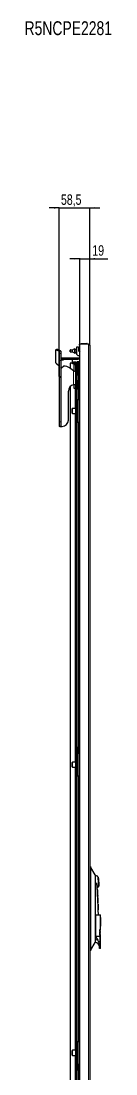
# Model space of a CAD drawing. Header units: millimetres. Extents: x -1085 to 3058, y -2404 to 1219.
# Drawn here: x 766 to 929, y -790 to 1219 of the extents above; entities that cross this region are included whole.
import ezdxf

# ---------------------------------------------------------------- set-up
doc = ezdxf.new("R2010")
doc.units = ezdxf.units.MM
doc.layers.add('FORMAT', color=7, linetype='Continuous')
doc.styles.add('SLDTEXTSTYLE0', font='TXT', dxfattribs={"width": 0.75})
doc.dimstyles.new('SLDDIMSTYLE1', dxfattribs={"dimtxt": 20, "dimasz": 10, "dimexe": 0, "dimexo": 0.0625, "dimgap": 5, "dimtad": 2, "dimdec": 1, "dimrnd": 1e-09, "dimzin": 12, "dimdsep": 46, "dimtxsty": 'SLDTEXTSTYLE0', "dimsah": 1, "dimcen": 0.09, "dimadec": 0, "dimazin": 3, "dimtfac": 1, "dimtmove": 0, "dimatfit": 0, "dimfxl": 0, "dimfrac": 2, "dimtolj": 1, "dimtzin": 12, "dimarcsym": 0})

# ---------------------------------------------------------------- blocks, each defined once
blk = doc.blocks.new('_D_4')
at = {"layer": 'FORMAT'}
for p, q in [((829.7, 862.7), (810.4, 862.7)), ((829.7, 540.7), (829.7, 863.7)), ((829.7, 862.7), (888.2, 862.7)), ((888.2, 600.1), (888.2, 863.7)), ((888.2, 862.7), (907.4, 862.7))]:
    blk.add_line(p, q, dxfattribs=at)
for points in [[(829.7, 862.7), (819.7, 864.2), (819.7, 861.1)], [(888.2, 862.7), (898.2, 861.1), (898.2, 864.2)]]:
    blk.add_solid(points, dxfattribs=at)
at = {"layer": 'FORMAT', "insert": (833.1, 888.5), "char_height": 20, "attachment_point": 1, "style": 'SLDTEXTSTYLE0'}
blk.add_mtext('58,5', dxfattribs=at)
blk = doc.blocks.new('_D_5')
at = {"layer": 'FORMAT'}
for p, q in [((869.2, 765.7), (849.9, 765.7)), ((869.2, 602.7), (869.2, 766.7)), ((869.2, 765.7), (888.2, 765.7)), ((888.2, 600.1), (888.2, 766.7)), ((888.2, 765.7), (922.5, 765.7))]:
    blk.add_line(p, q, dxfattribs=at)
for points in [[(869.2, 765.7), (859.2, 767.2), (859.2, 764.1)], [(888.2, 765.7), (898.2, 764.1), (898.2, 767.2)]]:
    blk.add_solid(points, dxfattribs=at)
at = {"layer": 'FORMAT', "insert": (892.9, 791.5), "char_height": 20, "attachment_point": 1, "style": 'SLDTEXTSTYLE0'}
blk.add_mtext('19', dxfattribs=at)

msp = doc.modelspace()

# ---------------------------------------------------------------- linework, layer by layer
at = {"color": 7, "linetype": 'Continuous', "lineweight": 25}
for p, q in [((871.41, 603.43), (871.41, 602.68)), ((871.66, 603.68), (872.56, 603.68)), ((872.56, 603.68), (882.66, 603.68)), ((882.91, 602.68), (882.91, 603.43)), ((823.3, 567.12), (823.3, 591.6)), ((825.68, 593.2), (823.56, 592.14)), ((824, 592.11), (829.5, 589.36)), ((826.13, 593.17), (831.63, 590.42)), ((829.68, 589.15), (829.68, 585.14)), ((829.68, 585.14), (829.68, 571.63)), ((832.68, 589.15), (832.68, 585.14)), ((832.68, 585.14), (832.68, 571.63)), ((850.56, 588.21), (850.56, 591.23)), ((851.06, 591.73), (855.06, 591.73)), ((851.06, 587.71), (855.06, 587.71)), ((855.06, 591.73), (859.56, 594.22)), ((855.06, 587.71), (855.06, 591.73)), ((855.06, 587.71), (859.56, 585.22)), ((859.56, 591.66), (859.56, 594.22)), ((859.56, 593.22), (863.06, 593.22)), ((859.56, 591.72), (863.06, 591.72)), ((859.56, 587.78), (859.56, 591.66)), ((859.56, 585.22), (859.56, 587.78)), ((859.56, 587.72), (863.06, 587.72)), ((859.56, 586.22), (863.06, 586.22)), ((863.06, 583.18), (863.06, 597.68)), ((863.06, 597.68), (866.56, 597.68)), ((865.56, 580.68), (863.06, 583.18)), ((866.56, 597.68), (866.56, 589.96)), ((867.65, 588.51), (869.16, 588.08)), ((868.16, 600.68), (868.16, 602.68)), ((869.16, 602.68), (868.16, 602.68)), ((869.16, 600.68), (868.16, 600.68)), ((868.16, 600.68), (868.16, 590.04)), ((868.16, 590.04), (869.16, 588.71)), ((869.16, -1552.32), (869.16, 602.68)), ((885.56, 602.68), (869.16, 602.68)), ((888.16, 600.08), (888.16, -1549.72)), ((829.5, 560.84), (824.39, 564.89)), ((829.68, 571.63), (829.68, 540.73)), ((832.68, 571.63), (832.68, 540.73)), ((834.06, 575.18), (834.06, 576.88)), ((834.06, 576.88), (869.16, 576.88)), ((834.06, 573.68), (834.06, 575.18)), ((834.06, 575.18), (836.06, 575.18)), ((834.06, 571.88), (834.06, 573.68)), ((836.06, 573.68), (834.06, 573.68)), ((837.06, 571.88), (834.06, 571.88)), ((836.06, 575.18), (836.06, 573.68)), ((863.56, 575.18), (836.06, 575.18)), ((863.56, 573.68), (836.06, 573.68)), ((837.06, 573.68), (837.06, 571.88)), ((850.66, 566.68), (850.66, 556.37)), ((855.06, 566.68), (850.66, 566.68)), ((855.06, 564.88), (855.06, 573.68)), ((864.06, 564.88), (855.06, 564.88)), ((857.06, 566.88), (857.06, 568.88)), ((857.06, 568.88), (862.06, 568.88)), ((862.06, 566.88), (857.06, 566.88)), ((860.66, 563.53), (857.66, 563.53)), ((857.66, 563.53), (857.66, 562.99)), ((857.66, 562.99), (857.66, 551.71)), ((860.66, 564.88), (860.66, -1487.08)), ((862.06, 568.88), (862.06, 566.88)), ((863.56, 573.68), (863.56, 575.18)), ((863.56, 575.18), (865.56, 575.18)), ((865.56, 573.68), (863.56, 573.68)), ((866.91, 568.88), (864.06, 568.88)), ((864.06, 568.88), (864.06, 564.88)), ((864.66, 565.18), (864.16, 564.68)), ((864.16, 550.68), (864.16, 564.68)), ((866.16, 565.18), (864.66, 565.18)), ((864.66, 565.18), (864.66, 550.18)), ((869.16, 580.68), (865.56, 580.68)), ((865.56, 575.18), (865.56, 573.68)), ((865.96, 563.03), (866.16, 563.03)), ((865.96, 561.04), (865.96, 563.03)), ((866.16, 542.98), (866.16, 567.38)), ((866.46, 567.68), (869.16, 567.68)), ((869.16, 569.53), (866.91, 568.88)), ((834.27, 557.04), (832.98, 558.44)), ((838.22, 560.68), (834.27, 557.04)), ((857.06, 551.88), (849.31, 557.32)), ((860.37, 550.68), (860.66, 550.68)), ((864.16, 550.68), (864.66, 550.18)), ((864.66, 550.18), (865.96, 550.18)), ((865.94, 556.62), (865.96, 556.62)), ((866.16, 553.4), (865.94, 553.4)), ((865.96, 561.04), (866.16, 561.04)), ((865.96, 559.08), (865.96, 561.04)), ((865.96, 559.08), (866.16, 559.08)), ((865.96, 558.03), (866.16, 558.03)), ((865.96, 556.98), (865.96, 558.03)), ((865.96, 556.98), (866.16, 556.98)), ((865.96, 555.59), (865.96, 556.98)), ((865.96, 555.59), (866.16, 555.59)), ((865.96, 555.11), (865.96, 555.59)), ((865.96, 554.31), (865.96, 555.11)), ((865.96, 555.11), (866.16, 555.11)), ((865.96, 554.31), (866.16, 554.31)), ((865.96, 553.53), (865.96, 554.31)), ((865.96, 550.08), (866.16, 550.08)), ((865.96, 549.74), (865.96, 550.08)), ((865.96, 549.74), (866.16, 549.74)), ((865.96, 549.07), (865.96, 549.72)), ((865.96, 549.07), (866.16, 549.07)), ((865.96, 548.04), (866.16, 548.04)), ((865.96, 547.93), (865.96, 548.04)), ((865.96, 547.93), (866.16, 547.93)), ((865.96, 547.68), (865.96, 547.93)), ((865.96, 547.68), (866.16, 547.68)), ((865.96, 547.33), (865.96, 547.68)), ((865.96, 547.33), (866.16, 547.33)), ((866.16, 542.68), (866.16, 497.18)), ((866.16, 542.68), (866.46, 542.68)), ((867.11, 542.68), (866.46, 542.68)), ((867.11, 542.68), (868.16, 542.68)), ((868.16, 542.68), (869.16, 542.68)), ((829.68, 540.73), (829.68, 538.73)), ((829.68, 538.73), (829.68, 454.68)), ((832.68, 540.73), (832.68, 538.73)), ((832.68, 538.73), (832.68, 454.68)), ((860.66, 524.93), (857.66, 524.93)), ((857.66, 524.93), (857.66, 518.78)), ((864.66, 532.68), (864.16, 532.18)), ((864.16, 518.18), (864.16, 532.18)), ((866.16, 532.68), (864.66, 532.68)), ((864.66, 532.68), (864.66, 517.68)), ((847.27, 457.68), (847.27, 513.18)), ((850.66, 521.79), (850.66, -1471.43)), ((857.66, 518.78), (857.66, 518.64)), ((857.66, 518.64), (860.66, 518.64)), ((864.16, 518.18), (864.66, 517.68)), ((864.66, 517.68), (866.16, 517.68)), ((862.61, 494.68), (862.61, 496.68)), ((863.11, 497.18), (863.11, 453.18)), ((863.11, 497.18), (866.11, 497.18)), ((866.11, 497.18), (869.16, 497.18)), ((854.66, 474.14), (854.66, 479.58)), ((854.66, 470.78), (854.66, 474.14)), ((860.66, 480.18), (855.26, 480.18)), ((855.26, 470.18), (860.66, 470.18)), ((829.68, 454.68), (829.68, 445.71)), ((832.68, 445.71), (829.68, 445.71)), ((830.65, 445.68), (832.77, 445.68)), ((832.68, 454.68), (832.68, 445.71)), ((832.98, 445.68), (832.77, 445.68)), ((832.98, 445.68), (835.27, 445.68)), ((862.61, 453.68), (862.61, 455.68)), ((866.11, 453.18), (863.11, 453.18)), ((869.16, 453.18), (866.11, 453.18)), ((866.16, 453.18), (866.16, -177.82)), ((862.61, -180.32), (862.61, -178.32)), ((863.11, -177.82), (863.11, -221.82)), ((863.11, -177.82), (866.11, -177.82)), ((864.66, -167.32), (864.16, -167.82)), ((864.16, -177.82), (864.16, -167.82)), ((866.16, -167.32), (864.66, -167.32)), ((864.66, -167.32), (864.66, -177.82)), ((866.11, -177.82), (869.16, -177.82)), ((854.66, -200.86), (854.66, -195.42)), ((854.66, -204.22), (854.66, -200.86)), ((860.66, -194.82), (855.26, -194.82)), ((855.26, -204.82), (860.66, -204.82)), ((862.61, -221.32), (862.61, -219.32)), ((866.11, -221.82), (863.11, -221.82)), ((869.16, -221.82), (866.11, -221.82)), ((866.16, -221.82), (866.16, -727.82)), ((889.16, -394.32), (888.16, -394.32)), ((889.16, -399.82), (889.16, -549.82)), ((898.16, -410.32), (890.24, -396.23)), ((898.16, -410.32), (898.16, -415.79)), ((898.16, -415.79), (898.16, -423.32)), ((898.16, -423.32), (898.16, -526.32)), ((902.69, -442.99), (902.28, -433.8)), ((902.4, -437.02), (902.35, -436.64)), ((902.41, -437.02), (902.36, -436.64)), ((902.36, -436.64), (902.48, -439.8)), ((902.41, -437.31), (902.4, -437.02)), ((902.41, -437.02), (902.4, -437.02)), ((902.42, -437.31), (902.41, -437.02)), ((902.42, -437.31), (902.41, -437.31)), ((905.1, -431.38), (905.11, -431.19)), ((902.77, -445.08), (902.68, -442.99)), ((902.95, -448.99), (902.72, -445.19)), ((902.79, -446.89), (903.03, -450.88)), ((902.93, -448.59), (902.8, -445.49)), ((902.92, -448.59), (902.95, -448.99)), ((902.99, -450.25), (902.94, -448.99)), ((902.95, -448.99), (902.94, -448.99)), ((902.97, -450.88), (902.96, -450.88)), ((903.03, -450.88), (902.97, -450.88)), ((903.12, -453.1), (903.02, -450.88)), ((903.07, -453.1), (903.07, -453.09)), ((903.07, -453.1), (903.07, -453.1)), ((903.18, -454.36), (903.13, -453.1)), ((903.17, -454.37), (903.17, -454.36)), ((903.28, -456.82), (903.19, -454.68)), ((903.29, -456.82), (903.28, -456.82)), ((903.49, -461.37), (903.29, -456.79)), ((903.34, -458.84), (903.38, -459.81)), ((903.35, -458.84), (903.39, -459.81)), ((903.46, -461.37), (903.45, -461.37)), ((903.58, -463.74), (903.48, -461.37)), ((903.53, -463.74), (903.53, -463.74)), ((903.7, -466.2), (903.59, -463.73)), ((903.65, -465.44), (903.66, -465.44)), ((903.66, -465.44), (903.67, -465.44)), ((903.69, -465.97), (903.68, -465.82)), ((903.71, -466.37), (903.7, -466.09)), ((903.73, -467.67), (903.72, -467.67)), ((903.78, -468.13), (903.73, -466.89)), ((903.74, -467.67), (903.73, -467.67)), ((903.76, -468.46), (903.73, -467.67)), ((903.77, -468.46), (903.74, -467.67)), ((903.76, -468.46), (903.75, -468.46)), ((903.76, -467.64), (903.81, -468.74)), ((903.76, -468.46), (903.77, -468.46)), ((903.8, -468.45), (903.78, -468.13)), ((903.84, -469.35), (903.8, -468.55)), ((903.89, -470.58), (903.84, -469.35)), ((903.93, -471.39), (903.91, -471.11)), ((903.94, -471.64), (903.93, -471.5)), ((903.95, -472.11), (903.95, -472.11)), ((904.07, -474.7), (903.96, -472.03)), ((903.96, -472.11), (903.96, -472.11)), ((904.07, -476.17), (904.01, -474.72)), ((904.03, -474.71), (904.02, -474.71)), ((904.15, -476.82), (904.06, -474.7)), ((904.58, -486.32), (904.16, -476.82)), ((898.16, -486.32), (898.37, -486.32)), ((898.37, -486.32), (898.61, -486.32)), ((898.61, -486.32), (898.61, -526.82)), ((898.61, -486.32), (907.72, -486.32)), ((907.72, -486.32), (907.72, -514.32)), ((907.72, -486.32), (908.37, -486.32)), ((908.13, -491.32), (908.37, -491.32)), ((908.13, -491.32), (908.13, -501.08)), ((908.3, -501.08), (908.13, -501.08)), ((908.24, -493.27), (908.24, -499.13)), ((908.25, -493.27), (908.24, -493.27)), ((908.25, -499.13), (908.24, -499.13)), ((908.25, -493.27), (908.25, -499.13)), ((908.25, -493.27), (908.37, -493.27)), ((908.3, -499.13), (908.25, -499.13)), ((908.37, -494.25), (908.3, -494.25)), ((908.3, -494.25), (908.3, -499.13)), ((908.3, -501.08), (908.3, -504.01)), ((908.35, -496.2), (908.35, -499.13)), ((908.36, -496.2), (908.35, -496.2)), ((908.36, -499.13), (908.35, -499.13)), ((908.35, -501.08), (908.35, -502.05)), ((908.36, -501.08), (908.35, -501.08)), ((908.36, -502.05), (908.35, -502.05)), ((908.36, -493.27), (908.36, -491.32)), ((908.36, -496.2), (908.36, -494.25)), ((908.36, -496.2), (908.36, -499.13)), ((908.36, -496.2), (908.37, -496.2)), ((908.36, -501.08), (908.36, -499.13)), ((908.37, -499.13), (908.36, -499.13)), ((908.36, -501.08), (908.36, -502.05)), ((908.36, -501.08), (908.37, -501.08)), ((908.36, -504.01), (908.36, -502.05)), ((908.37, -502.05), (908.36, -502.05)), ((908.37, -491.32), (908.37, -486.32)), ((908.37, -494.25), (908.37, -493.27)), ((908.37, -499.13), (908.37, -496.2)), ((908.37, -502.05), (908.37, -501.08)), ((907.18, -514.42), (907.61, -514.42)), ((907.18, -515.82), (907.61, -515.82)), ((907.18, -517.22), (907.61, -517.22)), ((907.18, -518.62), (907.61, -518.62)), ((907.18, -520.02), (907.61, -520.02)), ((907.18, -521.42), (907.61, -521.42)), ((908.27, -514.42), (907.61, -514.42)), ((908.27, -515.82), (907.61, -515.82)), ((908.27, -517.22), (907.61, -517.22)), ((908.27, -518.62), (907.61, -518.62)), ((908.27, -520.02), (907.61, -520.02)), ((908.27, -521.42), (907.61, -521.42)), ((908.37, -515.72), (907.72, -515.72)), ((908.37, -517.12), (907.72, -517.12)), ((908.37, -518.52), (907.72, -518.52)), ((908.37, -519.92), (907.72, -519.92)), ((908.37, -521.32), (907.72, -521.32)), ((908.37, -515.72), (907.87, -514.42)), ((908.37, -517.12), (907.87, -515.82)), ((908.37, -518.52), (907.87, -517.22)), ((908.37, -519.92), (907.87, -518.62)), ((908.37, -521.32), (907.87, -520.02)), ((908.37, -522.72), (907.87, -521.42)), ((908.26, -504.88), (908.13, -504.88)), ((908.13, -504.88), (908.13, -507.85)), ((908.13, -507.85), (908.19, -507.85)), ((908.18, -505.38), (908.18, -506.17)), ((908.19, -505.38), (908.18, -505.38)), ((908.19, -506.17), (908.18, -506.17)), ((908.18, -506.67), (908.18, -507.85)), ((908.19, -506.67), (908.18, -506.67)), ((908.19, -505.38), (908.19, -506.17)), ((908.19, -505.38), (908.25, -505.38)), ((908.25, -506.17), (908.19, -506.17)), ((908.19, -506.67), (908.19, -507.85)), ((908.19, -506.67), (908.25, -506.67)), ((908.28, -507.85), (908.29, -507.85)), ((908.3, -506.41), (908.29, -506.41)), ((908.29, -507.85), (908.32, -507.85)), ((908.37, -504.01), (908.3, -504.01)), ((908.32, -505.72), (908.31, -505.72)), ((908.32, -507.06), (908.31, -507.06)), ((908.31, -507.42), (908.31, -507.43)), ((908.32, -507.42), (908.31, -507.42)), ((908.32, -507.43), (908.31, -507.43)), ((908.31, -507.76), (908.31, -507.85)), ((908.32, -507.76), (908.31, -507.76)), ((908.32, -507.42), (908.32, -507.43)), ((908.32, -507.76), (908.32, -507.85)), ((908.37, -504.88), (908.33, -507.85)), ((908.33, -507.85), (908.36, -507.85)), ((908.35, -507.85), (908.35, -507.24)), ((908.36, -507.24), (908.35, -507.24)), ((908.36, -506.75), (908.36, -505.48)), ((908.37, -505.48), (908.36, -505.48)), ((908.36, -507.24), (908.36, -506.42)), ((908.37, -506.75), (908.36, -506.75)), ((908.36, -507.24), (908.37, -507.24)), ((908.36, -507.85), (908.36, -507.24)), ((908.37, -504.88), (908.37, -504.01)), ((908.37, -505.51), (908.37, -504.88)), ((908.37, -504.88), (908.37, -504.88)), ((908.37, -506.75), (908.37, -505.48)), ((908.37, -505.48), (908.37, -506.75)), ((908.37, -506.75), (908.37, -506.75)), ((908.37, -514.32), (908.37, -507.24)), ((890.24, -553.4), (898.16, -539.32)), ((898.16, -526.32), (898.16, -527.32)), ((898.16, -526.82), (898.37, -526.82)), ((898.37, -527.32), (898.16, -527.32)), ((898.16, -533.85), (898.16, -539.32)), ((898.16, -539.32), (898.37, -539.32)), ((898.37, -526.82), (898.61, -526.82)), ((898.37, -527.32), (898.61, -527.32)), ((898.61, -526.82), (907.72, -526.82)), ((898.61, -527.32), (907.72, -527.32)), ((906.37, -527.32), (906.35, -526.82)), ((907.18, -522.82), (907.61, -522.82)), ((907.18, -524.22), (907.61, -524.22)), ((908.27, -522.82), (907.61, -522.82)), ((908.27, -524.22), (907.61, -524.22)), ((908.37, -522.72), (907.72, -522.72)), ((908.37, -524.12), (907.72, -524.12)), ((907.72, -525.52), (907.72, -526.82)), ((908.37, -525.52), (907.72, -525.52)), ((907.72, -526.82), (908.37, -526.82)), ((907.72, -547.32), (907.72, -527.32)), ((907.72, -527.32), (908.37, -527.32)), ((908.37, -524.12), (907.87, -522.82)), ((908.37, -525.52), (907.87, -524.22)), ((908.37, -526.82), (908.37, -525.52)), ((908.37, -550.32), (908.37, -527.32)), ((889.16, -555.32), (888.16, -555.32)), ((906.37, -547.32), (906.37, -544.23)), ((908.1, -550.32), (906.37, -550.32)), ((908.37, -550.32), (908.1, -550.32)), ((862.61, -730.32), (862.61, -728.32)), ((863.11, -727.82), (863.11, -771.82)), ((863.11, -727.82), (866.11, -727.82)), ((866.11, -727.82), (869.16, -727.82)), ((854.66, -750.86), (854.66, -745.42)), ((854.66, -754.22), (854.66, -750.86)), ((860.66, -744.82), (855.26, -744.82)), ((855.26, -754.82), (860.66, -754.82)), ((862.61, -771.32), (862.61, -769.32)), ((866.11, -771.82), (863.11, -771.82)), ((864.16, -774.82), (864.16, -771.82)), ((864.16, -781.82), (864.16, -774.82)), ((864.16, -781.82), (864.66, -782.32)), ((864.66, -771.82), (864.66, -774.82)), ((864.66, -774.82), (864.66, -782.32)), ((864.66, -782.32), (866.16, -782.32)), ((869.16, -771.82), (866.11, -771.82)), ((866.16, -771.82), (866.16, -1402.82))]:
    msp.add_line(p, q, dxfattribs=at)
at = {"color": 8, "linetype": 'Continuous', "lineweight": 18}
for p, q in [((872.35, 603.43), (871.41, 603.43)), ((882.91, 603.43), (872.35, 603.43)), ((826.13, 593.17), (824, 592.11)), ((829.5, 589.36), (831.63, 590.42)), ((829.5, 560.84), (829.5, 589.36)), ((829.68, 589.15), (832.68, 589.15)), ((832.68, 585.14), (829.68, 585.14)), ((851.06, 591.73), (851.06, 587.71)), ((885.56, -1552.32), (885.56, 602.68)), ((832.68, 571.63), (829.68, 571.63)), ((860.66, 562.99), (857.66, 562.99)), ((860.06, 564.88), (860.06, 563.53)), ((863.26, 564.88), (863.26, 497.18)), ((866.16, 567.38), (866.46, 567.38)), ((866.46, 567.68), (866.46, 567.38)), ((869.16, 567.38), (866.46, 567.38)), ((866.46, 567.38), (866.46, 542.98)), ((832.98, 445.68), (832.98, 558.44)), ((857.06, 525.04), (857.06, 551.88)), ((865.96, 551.81), (866.16, 551.81)), ((866.46, 542.98), (866.16, 542.98)), ((866.46, 542.98), (869.16, 542.98)), ((866.46, 542.98), (866.46, 542.68)), ((868.16, 542.68), (868.16, 497.18)), ((832.68, 540.73), (829.68, 540.73)), ((832.68, 538.73), (829.68, 538.73)), ((860.66, 518.78), (857.66, 518.78)), ((860.06, 518.64), (860.06, 480.18)), ((866.11, 497.18), (866.11, 453.18)), ((855.26, 480.18), (855.26, 474)), ((855.26, 474), (855.26, 470.18)), ((860.06, 470.18), (860.06, -194.82)), ((832.68, 454.68), (829.68, 454.68)), ((863.26, 453.18), (863.26, -177.82)), ((868.16, 453.18), (868.16, -177.82)), ((866.11, -177.82), (866.11, -221.82)), ((855.26, -194.82), (855.26, -201)), ((855.26, -201), (855.26, -204.82)), ((860.06, -204.82), (860.06, -744.82)), ((863.26, -221.82), (863.26, -727.82)), ((868.16, -221.82), (868.16, -727.82)), ((889.16, -399.82), (888.16, -399.82)), ((903.35, -458.84), (903.34, -458.84)), ((903.39, -459.81), (903.38, -459.81)), ((898.37, -486.32), (898.37, -526.82)), ((907.72, -514.32), (908.37, -514.32)), ((898.37, -533.85), (898.16, -533.85)), ((898.37, -539.32), (898.37, -533.85)), ((889.16, -549.82), (888.16, -549.82)), ((906.37, -547.32), (907.72, -547.32)), ((866.11, -727.82), (866.11, -771.82)), ((855.26, -744.82), (855.26, -751)), ((855.26, -751), (855.26, -754.82)), ((860.06, -754.82), (860.06, -1419.82)), ((863.26, -771.82), (863.26, -1402.82)), ((868.16, -771.82), (868.16, -1402.82))]:
    msp.add_line(p, q, dxfattribs=at)
at = {"color": 7, "linetype": 'Continuous', "lineweight": 25, "flags": 128}
for points in [[(823.3, 591.6), (823.31, 591.76), (823.35, 591.91), (823.42, 592.02), (823.5, 592.11), (823.61, 592.16), (823.73, 592.18), (823.87, 592.17), (824, 592.11)], [(902.72, -445.19), (902.76, -446.14), (902.79, -446.89)], [(902.97, -450.88), (903.02, -452.12), (903.07, -453.1)], [(903.35, -459.5), (903.45, -461.87), (903.53, -463.74)], [(903.38, -459.81), (903.42, -460.69), (903.45, -461.37)], [(903.39, -459.81), (903.43, -460.69), (903.46, -461.37)], [(903.73, -468.32), (903.92, -472.72), (904.07, -476.17)], [(904.02, -474.71), (903.87, -471.21), (903.75, -468.46)], [(904.03, -474.71), (903.88, -471.21), (903.76, -468.46)], [(908.28, -507.15), (908.28, -507.33), (908.28, -507.47)], [(908.31, -507.42), (908.31, -507.21), (908.31, -507.06)], [(908.32, -507.42), (908.32, -507.21), (908.32, -507.06)]]:
    msp.add_lwpolyline(points, dxfattribs=at)
at = {"color": 7, "linetype": 'Continuous', "lineweight": 25}
for centre, radius, start, end in [((871.66, 603.43), 0.25, 90, 180), ((882.66, 603.43), 0.25, 0, 90), ((825.87, 592.75), 0.489, 59.11421, 113.61803), ((829.42, 589.11), 0.266, 8.41625, 70.8623), ((831.1, 588.92), 1.59, 8.41625, 70.8623), ((851.06, 591.23), 0.5, 90, 180), ((851.06, 588.21), 0.5, 180, 270), ((868.06, 589.96), 1.5, 180, 254), ((826.31, 567.2), 3.01, 181.68734, 230.32891), ((866.46, 567.38), 0.3, 90, 180), ((838.22, 540.68), 20, 56.30993, 90), ((866.46, 542.98), 0.3, 180, 270), ((858.85, 513.6), 11.58, 98.85875, 182.06888), ((863.11, 496.68), 0.5, 90, 180), ((863.11, 494.68), 0.5, 180, 270), ((855.26, 479.58), 0.6, 90, 180), ((855.26, 470.78), 0.6, 180, 270), ((835.27, 457.68), 12, 270, 0), ((863.11, 455.68), 0.5, 90, 180), ((863.11, 453.68), 0.5, 180, 270), ((863.11, -178.32), 0.5, 90, 180), ((863.11, -180.32), 0.5, 180, 270), ((855.26, -195.42), 0.6, 90, 180), ((855.26, -204.22), 0.6, 180, 270), ((863.11, -219.32), 0.5, 90, 180), ((863.11, -221.32), 0.5, 180, 270), ((898.16, -423.32), 11.4, 66.37549, 90), ((898.16, -423.32), 11.4, 291.36213, 301.71629), ((908.27, -514.32), 0.1, 270, 0), ((908.27, -515.72), 0.1, 270, 0), ((908.27, -517.12), 0.1, 270, 0), ((908.27, -518.52), 0.1, 270, 0), ((908.27, -519.92), 0.1, 270, 0), ((908.27, -521.32), 0.1, 270, 0), ((898.37, -547.32), 8, 0, 90), ((908.27, -522.72), 0.1, 270, 0), ((908.27, -524.12), 0.1, 270, 0), ((863.11, -728.32), 0.5, 90, 180), ((863.11, -730.32), 0.5, 180, 270), ((855.26, -745.42), 0.6, 90, 180), ((855.26, -754.22), 0.6, 180, 270), ((863.11, -769.32), 0.5, 90, 180), ((863.11, -771.32), 0.5, 180, 270)]:
    msp.add_arc(centre, radius, start, end, dxfattribs=at)
at = {"color": 8, "linetype": 'Continuous', "lineweight": 18}
msp.add_arc((898.52, -545.91), 12.07, 66.28954, 90.71323, dxfattribs=at)
at = {"color": 7, "linetype": 'Continuous', "lineweight": 25}
for points in [[(885.56, 602.68), (885.9, 602.47), (886.59, 602.03), (887.45, 601.38), (888.05, 600.73), (888.12, 600.3), (888.16, 600.08)], [(829.5, 560.84), (829.53, 560.82), (829.58, 560.77), (829.64, 560.69), (829.67, 560.61), (829.68, 560.56), (829.68, 560.53)], [(832.68, 559.97), (832.7, 559.72), (832.74, 559.21), (832.9, 558.7), (832.98, 558.44)], [(857.06, 551.88), (857.41, 551.78), (858.11, 551.58), (859.06, 551.28), (859.87, 550.98), (860.2, 550.78), (860.37, 550.68)], [(860.37, 525.18), (860.2, 525.17), (859.87, 525.15), (859.07, 525.11), (858.11, 525.08), (857.41, 525.05), (857.06, 525.04)], [(860.66, 524.93), (860.65, 524.97), (860.63, 525.06), (860.45, 525.14), (860.37, 525.18)], [(830.65, 445.68), (830.5, 445.68), (830.21, 445.69), (829.91, 445.69), (829.72, 445.7), (829.69, 445.71), (829.68, 445.71)], [(832.77, 445.68), (832.75, 445.68), (832.73, 445.69), (832.7, 445.69), (832.68, 445.7), (832.68, 445.71), (832.68, 445.71)]]:
    msp.add_open_spline(points, degree=3, dxfattribs=at)
for points, knots in [([(860.81, 566.88), (860.82, 566.9), (860.88, 567), (861.32, 567.17), (861.76, 567.32), (862.06, 567.4), (862.06, 567.4)], [0, 0, 0, 0, 0.104541, 0.5464058, 0.98825, 1, 1, 1, 1]), ([(865.96, 558.21), (865.96, 558.25), (865.96, 558.53), (865.96, 558.82), (865.96, 559.08)], [0, 0, 0, 0, 0.13949841, 1, 1, 1, 1]), ([(865.96, 551.81), (865.96, 552.14), (865.96, 552.74), (865.96, 553.31), (865.96, 553.34), (865.96, 553.36)], [0, 0, 0, 0, 0.4156784, 0.7762775, 1, 1, 1, 1]), ([(865.96, 550.08), (865.96, 550.42), (865.96, 551.05), (865.96, 551.57), (865.96, 551.81)], [0, 0, 0, 0, 0.5367999, 1, 1, 1, 1]), ([(865.96, 548.04), (865.96, 548.19), (865.96, 548.45), (865.96, 548.88), (865.96, 549.07)], [0, 0, 0, 0, 0.5476433, 1, 1, 1, 1]), ([(889.16, -394.32), (889.16, -394.38), (889.16, -394.5), (889.16, -395.45), (889.16, -396.84), (889.16, -398.39), (889.16, -399.41), (889.16, -399.82)], [0, 0, 0, 0, 0.2146939, 0.4293877, 0.6440816, 0.8587754, 1, 1, 1, 1]), ([(890.24, -396.24), (890.05, -395.93), (889.69, -395.35), (889.34, -394.65), (889.17, -394.31)], [0, 0, 0, 0, 0.5253232, 1, 1, 1, 1]), ([(903.79, -414.08), (903.77, -414.02), (903.71, -413.84), (903.53, -413.53), (903.23, -413.16), (902.91, -412.99), (902.74, -412.89)], [0, 0, 0, 0, 0.1241525, 0.3416426, 0.6499736, 1, 1, 1, 1]), ([(903.87, -414.42), (903.86, -414.39), (903.85, -414.3), (903.94, -414.81), (904.14, -416), (904.48, -418.22), (904.8, -420.98), (905.03, -423.93), (905.14, -426.71), (905.16, -429.03), (905.13, -430.66), (905.11, -431.32), (905.1, -431.37), (905.1, -431.38)], [0, 0, 0, 0, 0.0304029, 0.0987685, 0.2060227, 0.3169243, 0.4297958, 0.5422701, 0.6521441, 0.7582201, 0.8609093, 0.9621672, 1, 1, 1, 1]), ([(902.26, -433.8), (902.27, -433.81), (902.27, -433.83), (902.02, -432.47), (901.7, -430.28), (901.41, -428.21), (901.35, -426.98), (901.1, -426.61), (901.03, -426.56), (900.97, -426.53), (900.84, -426.55), (900.4, -426.62), (899.47, -426.65), (898.66, -426.44), (898.18, -426.32)], [0, 0, 0, 0, 0.1420884, 0.3674634, 0.5915606, 0.7394261, 0.8133096, 0.8201913, 0.8256124, 0.8293026, 0.8330422, 0.8487573, 0.9118768, 1, 1, 1, 1]), ([(902.51, -439.74), (902.49, -439.3), (902.45, -438.43), (902.43, -437.68), (902.42, -437.31)], [0, 0, 0, 0, 0.5009634, 1, 1, 1, 1]), ([(902.48, -439.8), (902.51, -440.39), (902.56, -441.57), (902.66, -443.28), (902.74, -444.59), (902.78, -445.24), (902.79, -445.47), (902.79, -445.5), (902.8, -445.51)], [0, 0, 0, 0, 0.2502823, 0.4993933, 0.7487907, 0.8746994, 0.9372862, 1, 1, 1, 1]), ([(902.69, -443), (902.69, -442.98), (902.68, -442.95), (902.67, -442.69), (902.64, -442.34), (902.61, -441.75), (902.56, -440.87), (902.53, -440.12), (902.51, -439.74)], [0, 0, 0, 0, 0.1244159, 0.2483566, 0.3739824, 0.5001693, 0.7493996, 1, 1, 1, 1]), ([(904.16, -432.99), (904.24, -432.94), (904.46, -432.82), (904.72, -432.52), (904.92, -432.18), (905.03, -431.9), (905.06, -431.74), (905.07, -431.68)], [0, 0, 0, 0, 0.1747014, 0.4583415, 0.6963811, 0.8885007, 1, 1, 1, 1]), ([(903.18, -454.37), (903.18, -454.35), (903.18, -454.3), (903.19, -454.61), (903.2, -455.19), (903.21, -455.71), (903.21, -455.97)], [0, 0, 0, 0, 0.1585338, 0.4384947, 0.7178625, 1, 1, 1, 1]), ([(903.21, -455.97), (903.22, -456.24), (903.24, -456.79), (903.28, -457.99), (903.32, -458.9), (903.35, -459.5)], [0, 0, 0, 0, 0.249362, 0.4996719, 1, 1, 1, 1]), ([(903.28, -456.82), (903.28, -456.83), (903.28, -456.84), (903.28, -457.02), (903.28, -457.27), (903.29, -457.62), (903.31, -458.15), (903.33, -458.56), (903.34, -458.84)], [0, 0, 0, 0, 0.2494324, 0.37514, 0.4993561, 0.6234585, 0.749245, 1, 1, 1, 1]), ([(903.29, -456.82), (903.29, -456.83), (903.29, -456.84), (903.29, -457.02), (903.29, -457.27), (903.3, -457.62), (903.32, -458.15), (903.34, -458.56), (903.35, -458.84)], [0, 0, 0, 0, 0.2494324, 0.37514, 0.4993561, 0.6234585, 0.749245, 1, 1, 1, 1]), ([(903.68, -465.82), (903.69, -465.88), (903.69, -466.01), (903.7, -466.42), (903.72, -467.05), (903.76, -467.88), (903.78, -468.45), (903.79, -468.74)], [0, 0, 0, 0, 0.1246003, 0.24897653, 0.50040541, 0.74933291, 1, 1, 1, 1]), ([(903.8, -468.74), (903.78, -468.22), (903.75, -467.44), (903.71, -466.48), (903.7, -466.14), (903.69, -465.97)], [0, 0, 0, 0, 0.4989654, 0.749922, 1, 1, 1, 1]), ([(903.81, -468.74), (903.79, -468.32), (903.77, -467.68), (903.73, -466.89), (903.72, -466.54), (903.71, -466.37)], [0, 0, 0, 0, 0.5014603, 0.750257, 1, 1, 1, 1]), ([(903.73, -467.67), (903.72, -467.68), (903.72, -467.7), (903.72, -467.85), (903.72, -468.03), (903.73, -468.19), (903.73, -468.28), (903.73, -468.32)], [0, 0, 0, 0, 0.2494454, 0.4989987, 0.7485105, 0.8738593, 1, 1, 1, 1]), ([(903.79, -468.74), (903.81, -469.02), (903.83, -469.58), (903.87, -470.4), (903.9, -471.02), (903.93, -471.44), (903.93, -471.57), (903.94, -471.64)], [0, 0, 0, 0, 0.2487307, 0.4973773, 0.750528, 0.8752331, 1, 1, 1, 1]), ([(903.93, -471.5), (903.92, -471.33), (903.91, -470.98), (903.86, -470.03), (903.83, -469.25), (903.8, -468.74)], [0, 0, 0, 0, 0.2495753, 0.5008418, 1, 1, 1, 1]), ([(903.81, -468.74), (903.83, -469.12), (903.85, -469.59), (903.87, -470.02), (903.87, -470.1)], [0, 0, 0, 0, 0.80278627, 1, 1, 1, 1]), ([(903.91, -471.11), (903.91, -470.94), (903.89, -470.59), (903.86, -469.79), (903.83, -469.16), (903.81, -468.74)], [0, 0, 0, 0, 0.2508953, 0.500775, 1, 1, 1, 1]), ([(903.94, -471.67), (903.94, -471.74), (903.95, -471.93), (903.96, -472.03), (903.96, -472.11)], [0, 0, 0, 0, 0.33497063, 1, 1, 1, 1]), ([(904.07, -476.17), (904.08, -476.21), (904.08, -476.3), (904.09, -476.46), (904.1, -476.64), (904.12, -476.79), (904.12, -476.81), (904.13, -476.82)], [0, 0, 0, 0, 0.1253881, 0.2505914, 0.5001924, 0.7498055, 1, 1, 1, 1]), ([(907.72, -515.72), (907.63, -515.5), (907.49, -515.18), (907.31, -514.74), (907.22, -514.53), (907.18, -514.42)], [0, 0, 0, 0, 0.49999327, 0.74999583, 1, 1, 1, 1]), ([(907.72, -517.12), (907.63, -516.9), (907.49, -516.58), (907.31, -516.14), (907.22, -515.93), (907.18, -515.82)], [0, 0, 0, 0, 0.4999933, 0.7499958, 1, 1, 1, 1]), ([(907.72, -518.52), (907.63, -518.3), (907.49, -517.98), (907.31, -517.54), (907.22, -517.33), (907.18, -517.22)], [0, 0, 0, 0, 0.4999933, 0.7499958, 1, 1, 1, 1]), ([(907.72, -519.92), (907.63, -519.7), (907.49, -519.38), (907.31, -518.94), (907.22, -518.73), (907.18, -518.62)], [0, 0, 0, 0, 0.4999933, 0.7499958, 1, 1, 1, 1]), ([(907.72, -521.32), (907.63, -521.1), (907.49, -520.78), (907.31, -520.34), (907.22, -520.13), (907.18, -520.02)], [0, 0, 0, 0, 0.4999933, 0.7499958, 1, 1, 1, 1]), ([(907.72, -522.72), (907.63, -522.5), (907.49, -522.18), (907.31, -521.74), (907.22, -521.53), (907.18, -521.42)], [0, 0, 0, 0, 0.4999933, 0.7499958, 1, 1, 1, 1]), ([(907.61, -514.42), (907.62, -514.42), (907.65, -514.41), (907.69, -514.39), (907.71, -514.36), (907.72, -514.33), (907.72, -514.32), (907.72, -514.32)], [0, 0, 0, 0, 0.2956914, 0.5686867, 0.7598531, 0.9519121, 1, 1, 1, 1]), ([(907.61, -515.82), (907.62, -515.82), (907.65, -515.81), (907.69, -515.79), (907.71, -515.76), (907.72, -515.73), (907.72, -515.72), (907.72, -515.72)], [0, 0, 0, 0, 0.2956914, 0.5686867, 0.7598531, 0.9519121, 1, 1, 1, 1]), ([(907.61, -517.22), (907.62, -517.22), (907.65, -517.21), (907.69, -517.19), (907.71, -517.16), (907.72, -517.13), (907.72, -517.12), (907.72, -517.12)], [0, 0, 0, 0, 0.2956914, 0.5686867, 0.7598531, 0.9519121, 1, 1, 1, 1]), ([(907.61, -518.62), (907.62, -518.62), (907.65, -518.61), (907.69, -518.59), (907.71, -518.56), (907.72, -518.53), (907.72, -518.52), (907.72, -518.52)], [0, 0, 0, 0, 0.2956914, 0.5686867, 0.7598531, 0.9519121, 1, 1, 1, 1]), ([(907.61, -520.02), (907.62, -520.02), (907.65, -520.01), (907.69, -519.99), (907.71, -519.96), (907.72, -519.93), (907.72, -519.92), (907.72, -519.92)], [0, 0, 0, 0, 0.2956914, 0.5686867, 0.7598531, 0.9519121, 1, 1, 1, 1]), ([(907.61, -521.42), (907.62, -521.42), (907.65, -521.41), (907.69, -521.39), (907.71, -521.36), (907.72, -521.33), (907.72, -521.32), (907.72, -521.32)], [0, 0, 0, 0, 0.2956914, 0.5686867, 0.7598531, 0.9519121, 1, 1, 1, 1]), ([(908.31, -505.72), (908.31, -505.64), (908.31, -505.49), (908.31, -505.27), (908.3, -505.11), (908.28, -504.9), (908.27, -504.89), (908.25, -504.88)], [0, 0, 0, 0, 0.125885, 0.2500023, 0.3752557, 0.5012371, 1, 1, 1, 1]), ([(908.25, -505.38), (908.26, -505.38), (908.27, -505.39), (908.28, -505.49), (908.28, -505.58), (908.29, -505.68), (908.29, -505.75), (908.29, -505.78)], [0, 0, 0, 0, 0.4647786, 0.6394977, 0.7667833, 0.8944855, 1, 1, 1, 1]), ([(908.29, -505.78), (908.29, -505.82), (908.29, -505.9), (908.28, -506), (908.28, -506.08), (908.27, -506.17), (908.26, -506.17), (908.25, -506.17)], [0, 0, 0, 0, 0.1448477, 0.2595538, 0.3741459, 0.5488424, 1, 1, 1, 1]), ([(908.25, -506.67), (908.25, -506.67), (908.26, -506.68), (908.27, -506.74), (908.27, -506.8), (908.28, -506.91), (908.28, -507.03), (908.28, -507.12), (908.28, -507.15)], [0, 0, 0, 0, 0.3623072, 0.4997618, 0.6038945, 0.7077513, 0.8881589, 1, 1, 1, 1]), ([(908.32, -505.72), (908.32, -505.62), (908.32, -505.46), (908.32, -505.25), (908.31, -505.08), (908.29, -504.9), (908.27, -504.89), (908.26, -504.88)], [0, 0, 0, 0, 0.14914118, 0.26413398, 0.37885165, 0.56023249, 1, 1, 1, 1]), ([(908.28, -507.47), (908.28, -507.5), (908.28, -507.57), (908.28, -507.7), (908.28, -507.79), (908.29, -507.84), (908.29, -507.85)], [0, 0, 0, 0, 0.2561394, 0.5126978, 0.9190221, 1, 1, 1, 1]), ([(908.29, -506.41), (908.29, -506.39), (908.3, -506.34), (908.3, -506.22), (908.31, -506.09), (908.31, -505.93), (908.31, -505.8), (908.31, -505.72)], [0, 0, 0, 0, 0.2497832, 0.499064, 0.6242352, 0.7496528, 1, 1, 1, 1]), ([(908.31, -507.06), (908.31, -506.98), (908.31, -506.87), (908.3, -506.72), (908.3, -506.62), (908.3, -506.54), (908.29, -506.46), (908.29, -506.43), (908.29, -506.41)], [0, 0, 0, 0, 0.2503671, 0.3757454, 0.500635, 0.6256328, 0.7501265, 1, 1, 1, 1]), ([(908.3, -506.41), (908.3, -506.38), (908.31, -506.33), (908.32, -506.16), (908.32, -505.97), (908.32, -505.81), (908.32, -505.73), (908.32, -505.72)], [0, 0, 0, 0, 0.3314728, 0.5464809, 0.7625261, 0.960277, 1, 1, 1, 1]), ([(908.32, -507.06), (908.32, -506.95), (908.32, -506.79), (908.31, -506.6), (908.31, -506.48), (908.3, -506.44), (908.3, -506.41)], [0, 0, 0, 0, 0.3364219, 0.5234602, 0.710673, 1, 1, 1, 1]), ([(908.31, -507.76), (908.31, -507.75), (908.31, -507.74), (908.31, -507.7), (908.31, -507.59), (908.31, -507.49), (908.31, -507.43)], [0, 0, 0, 0, 0.1253633, 0.2500316, 0.4996752, 1, 1, 1, 1]), ([(908.32, -507.76), (908.32, -507.75), (908.32, -507.72), (908.32, -507.64), (908.32, -507.54), (908.32, -507.46), (908.32, -507.43)], [0, 0, 0, 0, 0.2026304, 0.4204058, 0.7280078, 1, 1, 1, 1]), ([(898.16, -527.32), (898.16, -528.45), (898.16, -530.79), (898.16, -532.81), (898.16, -533.85)], [0, 0, 0, 0, 0.4843885, 1, 1, 1, 1]), ([(898.61, -527.32), (899.44, -528.56), (901.08, -531.05), (902.61, -533.59), (903.37, -534.87)], [0, 0, 0, 0, 0.499713, 1, 1, 1, 1]), ([(903.37, -534.87), (903.98, -536.04), (905.22, -538.41), (906.23, -541.61), (906.34, -543.61), (906.37, -544.23)], [0, 0, 0, 0, 0.4010146, 0.8123709, 1, 1, 1, 1]), ([(907.72, -524.12), (907.63, -523.9), (907.49, -523.58), (907.31, -523.14), (907.22, -522.93), (907.18, -522.82)], [0, 0, 0, 0, 0.4999933, 0.7499958, 1, 1, 1, 1]), ([(907.72, -525.52), (907.63, -525.3), (907.49, -524.98), (907.31, -524.54), (907.22, -524.33), (907.18, -524.22)], [0, 0, 0, 0, 0.4999933, 0.7499958, 1, 1, 1, 1]), ([(907.61, -522.82), (907.62, -522.82), (907.65, -522.81), (907.69, -522.79), (907.71, -522.76), (907.72, -522.73), (907.72, -522.72), (907.72, -522.72)], [0, 0, 0, 0, 0.2956914, 0.5686867, 0.7598531, 0.9519121, 1, 1, 1, 1]), ([(907.61, -524.22), (907.62, -524.22), (907.65, -524.21), (907.69, -524.19), (907.71, -524.16), (907.72, -524.13), (907.72, -524.12), (907.72, -524.12)], [0, 0, 0, 0, 0.2956914, 0.5686867, 0.7598531, 0.9519121, 1, 1, 1, 1]), ([(889.16, -549.82), (889.16, -550.44), (889.16, -551.67), (889.16, -553.32), (889.16, -554.57), (889.16, -555.22), (889.16, -555.29), (889.16, -555.32)], [0, 0, 0, 0, 0.2146898, 0.4293796, 0.6440728, 0.8587666, 1, 1, 1, 1]), ([(889.17, -555.32), (889.34, -554.99), (889.69, -554.29), (890.05, -553.71), (890.24, -553.41)], [0, 0, 0, 0, 0.4745904, 1, 1, 1, 1]), ([(906.37, -550.32), (906.37, -550.28), (906.37, -550.2), (906.37, -549.6), (906.37, -548.73), (906.37, -547.91), (906.37, -547.44), (906.37, -547.32)], [0, 0, 0, 0, 0.2441944, 0.4889806, 0.7166564, 0.9231563, 1, 1, 1, 1]), ([(907.72, -547.32), (907.72, -547.61), (907.73, -548.21), (907.79, -549), (907.87, -549.67), (907.98, -550.16), (908.05, -550.31), (908.09, -550.32), (908.1, -550.32)], [0, 0, 0, 0, 0.1698955, 0.3393802, 0.5190387, 0.7268484, 0.9704723, 1, 1, 1, 1])]:
    msp.add_open_spline(points, degree=3, knots=knots, dxfattribs=at)
at = {"color": 8, "linetype": 'Continuous', "lineweight": 18}
for points, knots in [([(904.16, -433.02), (904.16, -433), (904.16, -432.94), (904.19, -432.17), (904.22, -430.25), (904.2, -427.5), (904.07, -424.21), (903.79, -420.71), (903.41, -417.45), (903.02, -414.81), (902.78, -413.41), (902.67, -412.82), (902.69, -412.93), (902.7, -412.96)], [0, 0, 0, 0, 0.03828743, 0.14055019, 0.24357038, 0.34912517, 0.45777054, 0.56876647, 0.68052227, 0.79115076, 0.89904939, 0.96815987, 1, 1, 1, 1]), ([(898.37, -533.85), (898.37, -533.85), (898.37, -533.76), (898.37, -533.17), (898.37, -532.02), (898.37, -530.31), (898.37, -528.73), (898.37, -527.72), (898.37, -527.32)], [0, 0, 0, 0, 0.0000085, 0.0461342, 0.3061289, 0.5665281, 0.8267007, 1, 1, 1, 1])]:
    msp.add_open_spline(points, degree=3, knots=knots, dxfattribs=at)

# ---------------------------------------------------------------- texts
at = {"layer": 'FORMAT', "insert": (763.64, 1218.85), "char_height": 26.458, "attachment_point": 1, "style": 'SLDTEXTSTYLE0'}
msp.add_mtext('R5NCPE2281', dxfattribs=at)

# ---------------------------------------------------------------- dimensions: what is measured, and where the dimension line sits
at = {"layer": 'FORMAT'}
for base, p1, picture, middle in [((888.16, 862.69), (829.68, 540.73), '_D_4', (858.92, 862.69)), ((888.16, 765.68), (869.16, 602.68), '_D_5', (907.71, 765.68))]:
    dim = msp.add_linear_dim(base=base, p1=p1, p2=(888.16, 600.08), dimstyle='SLDDIMSTYLE1', dxfattribs=at)
    dim.commit()
    dim.dimension.update_dxf_attribs({"geometry": picture, "text_midpoint": middle, "dimtype": 160})

doc.saveas('drawing.dxf')
